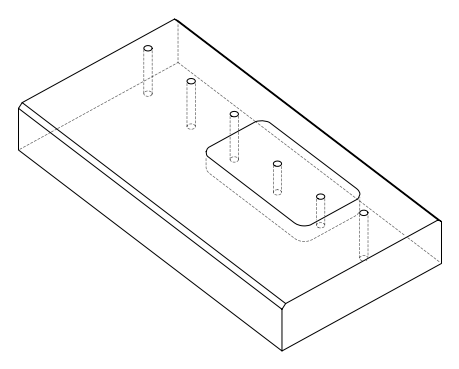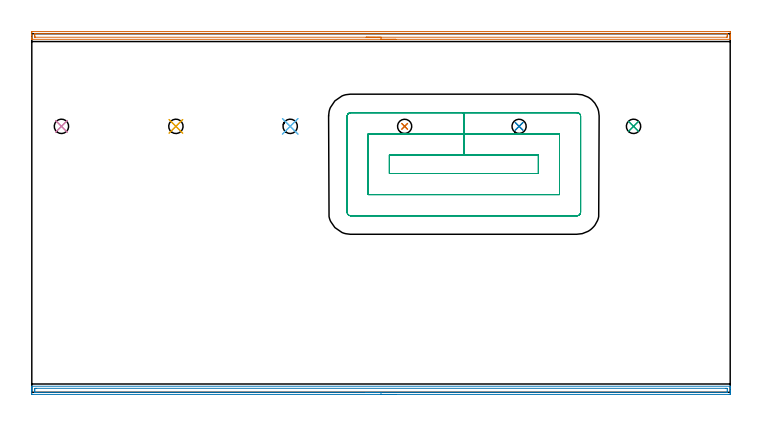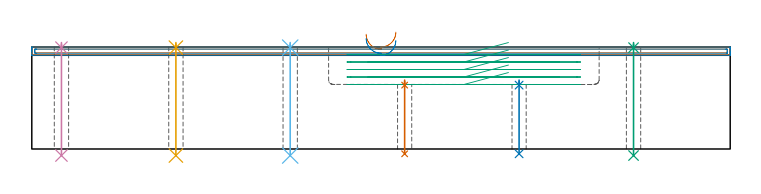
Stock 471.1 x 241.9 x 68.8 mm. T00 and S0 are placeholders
(PLAN: 15 operations, 5 tool changes, 28.4 min)
(1 AREA_MILL | FG_CHAMFER_SURFACE | UGT0205_001 | 7.73 min | 6617 mm3)
(2 AREA_MILL_1 | FG_CHAMFER_SURFACE_1 | UGT0205_001 | 7.73 min | 7387 mm3)
(3 MILL_RECTANGULAR_POCKET | POCKET_RECTANGULAR_STRAIGHT | NXT0201_007 | Follow Part, ap 6.25, ae 75% | 11.1 min | 430292 mm3)
(4 SPOT_DRILL | STEP1HOLE | NXT0321_9005460120000 | 0.03 min | 20 mm3)
(5 SPOT_DRILL_1 | STEP1HOLE_1 | NXT0321_9005460120000 | 0.03 min | 17 mm3)
(6 SPOT_DRILL_2 | STEP1HOLE_2 | NXT0321_9005460120000 | 0.03 min | 17 mm3)
(7 SPOT_DRILL_3 | STEP1HOLE_3 | NXT0321_9005460120000 | 0.03 min | 12 mm3)
(8 SPOT_DRILL_4 | STEP1HOLE_4 | NXT0321_9005460120000 | 0.03 min | 16 mm3)
(9 SPOT_DRILL_5 | STEP1HOLE_5 | NXT0321_9005460120000 | 0.03 min | 8 mm3)
(10 DRILL_THROUGH_HOLE_INTO_CENTER | STEP1HOLE | UGT0301_492 | 0.3 min | 5021 mm3)
(11 DRILL_THROUGH_HOLE_INTO_CENTER_1 | STEP1HOLE_1 | UGT0301_492 | 0.3 min | 5060 mm3)
(12 DRILL_THROUGH_HOLE_INTO_CENTER_2 | STEP1HOLE_2 | UGT0301_492 | 0.3 min | 5062 mm3)
(13 DRILL_THROUGH_HOLE_INTO_CENTER_3 | STEP1HOLE_3 | NXT0301_067 | 0.2 min | 3130 mm3)
(14 DRILL_THROUGH_HOLE_INTO_CENTER_4 | STEP1HOLE_4 | NXT0301_067 | 0.2 min | 3129 mm3)
(15 DRILL_THROUGH_HOLE_INTO_CENTER_5 | STEP1HOLE_5 | UGT0301_492 | 0.3 min | 5051 mm3)
(TOOL UGT0205_001 | Chamfer Mill 20 x 3 x 45 deg. | D20 FL50 Z2)
(TOOL NXT0201_007 | ENDMILL 25mm [R216.25-25050GCK54P 1620] | D25 R3 FL54 Z5)
(TOOL NXT0321_9005460120000 | NC Spot Drill, 142deg, 12mm, Carbide, Uncoated | D12 PA142 FL30 Z2)
(TOOL UGT0301_492 | Carbide Drill 9.7 mm | D9.7 PA118 FL87 Z2)
(TOOL NXT0301_067 | Carbide Drill 9.6mm [860.1-0960-029A1-MM 2214] | D9.6 PA140 FL47 Z2)
(OP 1 AREA_MILL)
G17 G21 G94 G90
T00 M6
G54
G17 G0 G90 X245.55 Y238.1 S1061 M3
G43 Z78.8 H0
G94 G1 X245.512 Z77.928 F250.
X245.398 Z77.063
X245.209 Z76.212
X244.947 Z75.38
X244.613 Z74.574
X244.21 Z73.8
X243.742 Z73.064
X243.21 Z72.372
X242.621 Z71.729
X241.978 Z71.139
X241.286 Z70.608
X240.55 Z70.14
X239.776 Z69.737
X238.97 Z69.403
X238.138 Z69.141
X237.286 Z68.952
X236.422 Z68.838
X235.55 Z68.8
X0.168
X0.007 Y238.102 Z68.789
X0.005 Z68.788
X0. Y238.44 Z68.459
Y238.756 Z68.144
Y239.428 Z67.467
Y240.646 Z66.251
Y241.191 Z65.704
Y242.68 Z64.215
X0.003 Y242.953 Z63.943
X0.01 Y243.391 Z63.505
X0.169 Y243.395 Z63.502
X0.617 Y243.4 Z63.5
X470.03
X470.483 Y243.399 Z63.501
X470.931 Y243.395 Z63.502
X471.09 Y243.391 Z63.505
X471.1 Y242.953 Z63.943
Y241.191 Z65.704
Y240.646 Z66.251
Y240.309 Z66.587
Y239.764 Z67.132
Y239.428 Z67.467
Y238.756 Z68.144
Y238.441 Z68.458
X471.095 Y238.102 Z68.788
X470.93 Y238.1 Z68.8
X235.55
Y239.514 Z67.386
X2.404 Y239.515 Z67.385
X2.315 Y239.516 Z67.384
X2.037 Y239.521 Z67.379
X2.01 Y239.612 Z67.288
X2.003 Y239.824 Z67.076
X2.001 Y240.309 Z66.591
X2. Y240.707 Z66.193
X2.001 Y241.191 Z65.709
X2.002 Y241.586 Z65.314
X2.011 Y241.979 Z64.921
X2.404 Y241.985 Z64.915
X2.491
X468.696
X468.785
X469.063 Y241.979 Z64.921
X469.09 Y241.888 Z65.012
X469.097 Y241.676 Z65.224
X469.099 Y241.191 Z65.709
X469.1 Y240.793 Z66.107
X469.099 Y240.309 Z66.591
X469.098 Y239.914 Z66.986
X469.089 Y239.521 Z67.379
X468.696 Y239.515 Z67.385
X468.609
X235.55 Y239.514 Z67.386
X234.678 Z67.424
X233.814 Z67.538
X232.962 Z67.726
X232.13 Z67.989
X231.324 Z68.323
X230.55 Z68.725
X229.814 Z69.194
X229.122 Z69.725
X228.479 Z70.315
X227.89 Z70.958
X227.358 Z71.65
X226.89 Z72.386
X226.487 Z73.16
X226.153 Z73.966
X225.891 Z74.798
X225.702 Z75.649
X225.588 Z76.514
X225.55 Z77.386
G0 Z78.8
M5
M2
(OP 2 AREA_MILL_1)
G17 G21 G94 G90
T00 M6
G54
G17 G0 G90 X245.55 Y-1.5 S1061 M3
G43 Z78.8 H0
Z73.2
G94 G1 X245.512 Z72.328 F250.
X245.398 Z71.463
X245.209 Z70.612
X244.947 Z69.78
X244.613 Z68.974
X244.21 Z68.2
X243.742 Z67.464
X243.21 Z66.772
X242.621 Z66.129
X241.978 Z65.54
X241.286 Z65.008
X240.55 Z64.54
X239.776 Z64.137
X238.97 Z63.803
X238.138 Z63.541
X237.286 Z63.352
X236.422 Z63.238
X235.55 Z63.2
X0.617
X0.047 Y-1.493 Z63.203
X0.008 Y-1.491 Z63.205
X0. Y-0.926 Z63.77
Y0.855 Z65.549
Y1.405 Z66.102
Y1.745 Z66.441
Y2.296 Z66.992
Y2.635 Z67.33
Y3.315 Z68.014
Y3.662 Z68.361
X0.007 Y4.053 Z68.744
X0.01 Y4.105 Z68.795
X0.166 Y4.1 Z68.8
X470.934
X471.09 Y4.105 Z68.795
X471.093 Y4.053 Z68.744
X471.1 Y3.662 Z68.361
Y3.314 Z68.014
Y2.635 Z67.33
Y1.406 Z66.102
Y0.855 Z65.549
Y0.24 Z64.935
Y-0.035 Z64.66
Y-0.65 Z64.046
X471.098 Y-0.926 Z63.77
X471.092 Y-1.491 Z63.205
X471.053 Y-1.494 Z63.203
X470.483 Y-1.5 Z63.2
X235.55
Y-0.086 Z64.614
X3.297
X2.451 Y-0.082 Z64.618
X2.404 Y-0.079 Z64.621
X2.01 Y-0.035 Z64.665
X2.003 Y0.364 Z65.064
X2.001 Y0.855 Z65.555
X2. Y1.257 Z65.957
X2.001 Y1.745 Z66.445
X2.002 Y2.145 Z66.845
X2.01 Y2.635 Z67.335
X2.359 Y2.679 Z67.379
X2.404 Y2.681 Z67.381
X3.246 Y2.686 Z67.386
X3.297
X467.803
X468.649 Y2.682 Z67.382
X468.696 Y2.679 Z67.379
X469.09 Y2.635 Z67.335
X469.097 Y2.236 Z66.936
X469.1 Y0.855 Z65.555
X469.099 Y0.454 Z65.154
X469.092 Y-0.035 Z64.665
X469.09 Y-0.079 Z64.621
X468.747 Y-0.086 Z64.614
X235.55
X234.678 Z64.652
X233.814 Z64.766
X232.962 Z64.955
X232.13 Z65.217
X231.324 Z65.551
X230.55 Z65.954
X229.814 Z66.423
X229.122 Z66.954
X228.479 Z67.543
X227.89 Z68.186
X227.358 Z68.878
X226.89 Z69.614
X226.487 Z70.388
X226.153 Z71.194
X225.891 Z72.026
X225.702 Z72.878
X225.588 Z73.743
X225.55 Z74.614
G0 Z78.8
M5
M2
(OP 3 MILL_RECTANGULAR_POCKET)
G17 G21 G94 G90
T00 M6
G54
G17 G0 G90 X321.53 Y160.1 S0 M3
G43 Z78.8 H1
Z71.8
G94 G1 X291.45 Z63.74 F250.
X241.2 F500.
Y147.6
X341.7
Y160.1
X291.45
Y174.35
X226.95
Y133.35
X355.95
Y174.35
X291.45
Y188.6
X215.1
G3 X212.7 Y186.2 R2.4
G1 Y121.5
G3 X215.1 Y119.1 R2.4
G1 X367.8
G3 X370.2 Y121.5 R2.4
G1 Y186.2
G3 X367.8 Y188.6 R2.4
G1 X291.45
X290.45
G0 X321.53 Y160.1 Z66.74
G1 X291.45 Z58.68 F250.
X241.2 F500.
Y147.6
X341.7
Y160.1
X291.45
Y174.35
X226.95
Y133.35
X355.95
Y174.35
X291.45
Y188.6
X215.1
G3 X212.7 Y186.2 R2.4
G1 Y121.5
G3 X215.1 Y119.1 R2.4
G1 X367.8
G3 X370.2 Y121.5 R2.4
G1 Y186.2
G3 X367.8 Y188.6 R2.4
G1 X291.45
X290.45
G0 X321.53 Y160.1 Z61.68
G1 X291.45 Z53.62 F250.
X241.2 F500.
Y147.6
X341.7
Y160.1
X291.45
Y174.35
X226.95
Y133.35
X355.95
Y174.35
X291.45
Y188.6
X215.1
G3 X212.7 Y186.2 R2.4
G1 Y121.5
G3 X215.1 Y119.1 R2.4
G1 X367.8
G3 X370.2 Y121.5 R2.4
G1 Y186.2
G3 X367.8 Y188.6 R2.4
G1 X291.45
X290.45
G0 X321.53 Y160.1 Z56.62
G1 X291.45 Z48.56 F250.
X241.2 F500.
Y147.6
X341.7
Y160.1
X291.45
Y174.35
X226.95
Y133.35
X355.95
Y174.35
X291.45
Y188.6
X215.1
G3 X212.7 Y186.2 R2.4
G1 Y121.5
G3 X215.1 Y119.1 R2.4
G1 X367.8
G3 X370.2 Y121.5 R2.4
G1 Y186.2
G3 X367.8 Y188.6 R2.4
G1 X291.45
X290.45
G0 X321.53 Y160.1 Z51.56
G1 X291.45 Z43.5 F250.
X241.2 F500.
Y147.6
X341.7
Y160.1
X291.45
Y174.35
X226.95
Y133.35
X355.95
Y174.35
X291.45
Y188.6
X215.1
G3 X212.7 Y186.2 R2.4
G1 Y121.5
G3 X215.1 Y119.1 R2.4
G1 X367.8
G3 X370.2 Y121.5 R2.4
G1 Y186.2
G3 X367.8 Y188.6 R2.4
G1 X291.45
X290.45
G0 Z78.8
M5
M2
(OP 4 SPOT_DRILL)
G17 G21 G94 G90
T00 M6
G54
G17 G0 G90 X20. Y179.4 S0 M3
G43 Z78.8 H0
G94 G81 G98 Z68.383 F250. R71.8
G80
M5
M2
(OP 5 SPOT_DRILL_1)
G17 G21 G94 G90
T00 M6
G54
G17 G0 G90 X97.2 Y179.4 S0 M3
G43 Z78.8 H0
G94 G81 G98 Z68.383 F250. R71.8
G80
M5
M2
(OP 6 SPOT_DRILL_2)
G17 G21 G94 G90
T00 M6
G54
G17 G0 G90 X174.3 Y179.4 S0 M3
G43 Z78.8 H0
G94 G81 G98 Z68.383 F250. R71.8
G80
M5
M2
(OP 7 SPOT_DRILL_3)
G17 G21 G94 G90
T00 M6
G54
G17 G0 G90 X251.5 Y179.4 S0 M3
G43 Z78.8 H0
G94 G81 G98 Z43.083 F250. R46.5
G80
M5
M2
(OP 8 SPOT_DRILL_4)
G17 G21 G94 G90
T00 M6
G54
G17 G0 G90 X328.7 Y179.4 S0 M3
G43 Z78.8 H0
G94 G81 G98 Z43.083 F250. R46.5
G80
M5
M2
(OP 9 SPOT_DRILL_5)
G17 G21 G94 G90
T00 M6
G54
G17 G0 G90 X405.9 Y179.4 S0 M3
G43 Z78.8 H0
G94 G81 G98 Z68.383 F250. R71.8
G80
M5
M2
(OP 10 DRILL_THROUGH_HOLE_INTO_CENTER)
G17 G21 G94 G90
T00 M6
G54
G17 G0 G90 X20. Y179.4 S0 M3
G43 Z78.8 H0
G94 G73 G98 Z-4.414 F250. Q9.152 R70.8
G80
M5
M2
(OP 11 DRILL_THROUGH_HOLE_INTO_CENTER_1)
G17 G21 G94 G90
T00 M6
G54
G17 G0 G90 X97.2 Y179.4 S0 M3
G43 Z78.8 H0
G94 G73 G98 Z-4.414 F250. Q9.152 R70.8
G80
M5
M2
(OP 12 DRILL_THROUGH_HOLE_INTO_CENTER_2)
G17 G21 G94 G90
T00 M6
G54
G17 G0 G90 X174.3 Y179.4 S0 M3
G43 Z78.8 H0
G94 G73 G98 Z-4.414 F250. Q9.152 R70.8
G80
M5
M2
(OP 13 DRILL_THROUGH_HOLE_INTO_CENTER_3)
G17 G21 G94 G90
T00 M6
G54
G17 G0 G90 X251.5 Y179.4 S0 M3
G43 Z78.8 H1
G94 G73 G98 Z-3.247 F250. Q9.349 R45.5
G80
M5
M2
(OP 14 DRILL_THROUGH_HOLE_INTO_CENTER_4)
G17 G21 G94 G90
T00 M6
G54
G17 G0 G90 X328.7 Y179.4 S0 M3
G43 Z78.8 H1
G94 G73 G98 Z-3.247 F250. Q9.349 R45.5
G80
M5
M2
(OP 15 DRILL_THROUGH_HOLE_INTO_CENTER_5)
G17 G21 G94 G90
T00 M6
G54
G17 G0 G90 X405.9 Y179.4 S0 M3
G43 Z78.8 H0
G94 G73 G98 Z-4.414 F250. Q9.152 R70.8
G80
M5
M2
